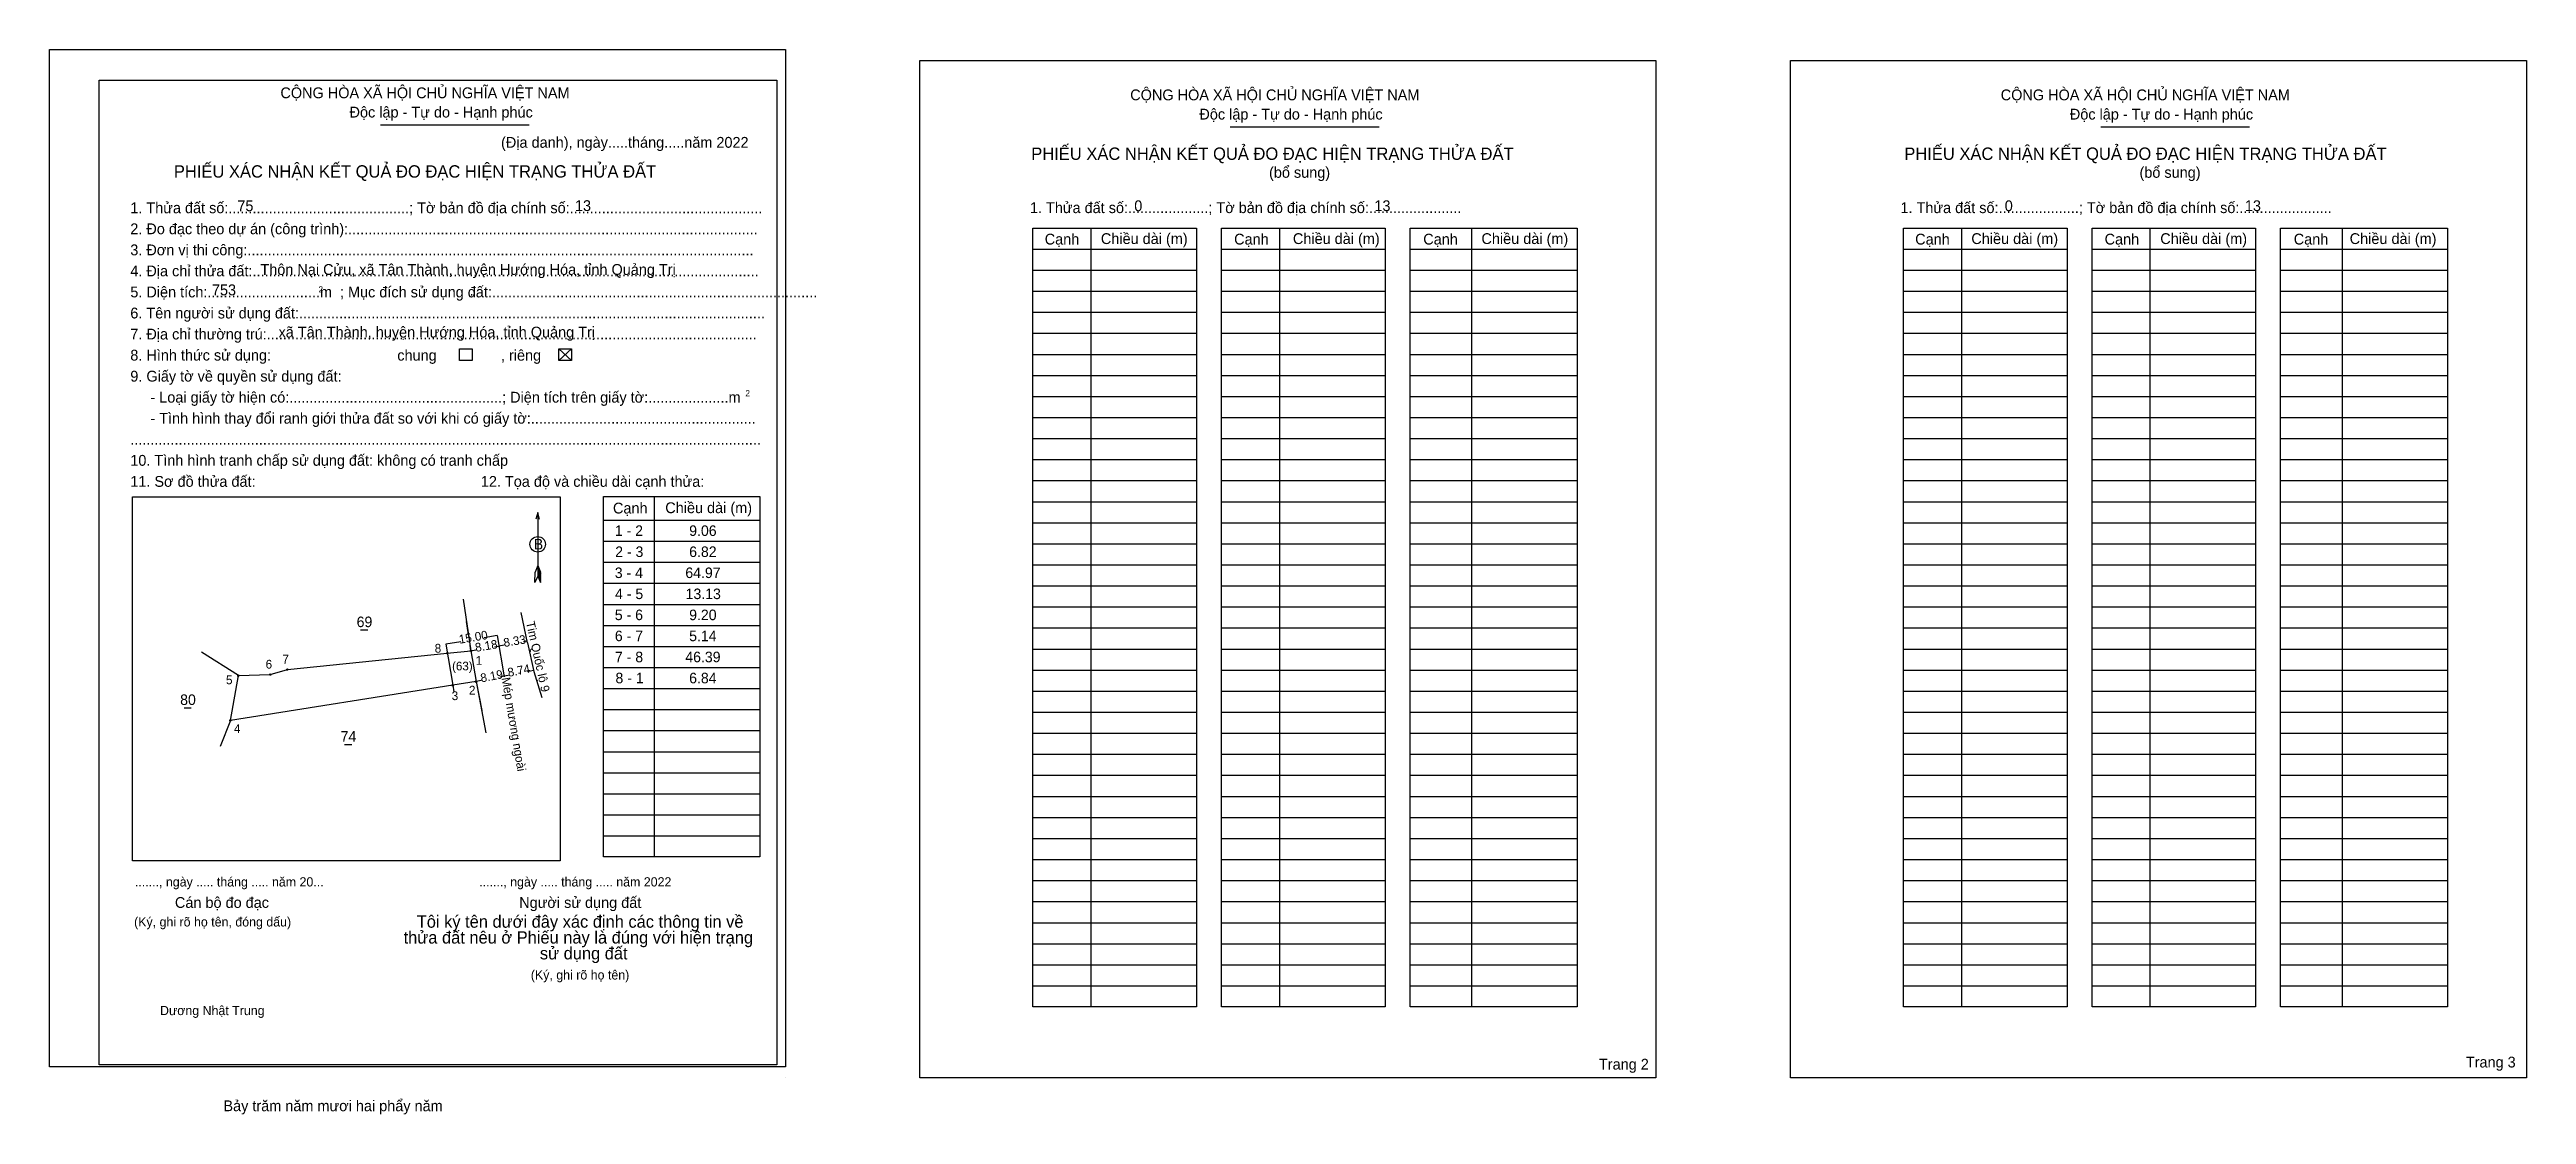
# Model space of a CAD drawing. Extents: x 540639 to 541354, y 1835670 to 1835978.
import ezdxf

# ---------------------------------------------------------------- set-up
doc = ezdxf.new("R2010")
doc.units = 0
for name, color, linetype in [('Level 1', 7, 'Continuous'), ('Level 10', 7, 'Continuous'), ('Level 11', 7, 'Continuous'), ('Level 2', 7, 'Continuous'), ('Level 23', 7, 'Continuous'), ('Level 27', 7, 'Continuous'), ('Level 3', 7, 'Continuous'), ('Level 36', 7, 'Continuous'), ('Level 48', 7, 'Continuous'), ('Level 5', 7, 'Continuous'), ('Level 50', 7, 'Continuous'), ('Level 52', 7, 'Continuous'), ('Level 6', 7, 'Continuous'), ('Level 63', 7, 'Continuous'), ('Level 9', 7, 'Continuous')]:
    doc.layers.add(name, color=color, linetype=linetype)

msp = doc.modelspace()

# ---------------------------------------------------------------- linework, layer by layer
at = {"layer": 'Level 1'}
for p, q in [((540639.12, 1835974.72), (540639.12, 1835974.72)), ((540890.33, 1835974.72), (540890.33, 1835974.72)), ((540734.62, 1835956.09), (540777.57, 1835956.09)), ((540979.87, 1835955.5), (541022.82, 1835955.5)), ((541231.09, 1835955.5), (541274.04, 1835955.5)), ((540922.94, 1835920.22), (540970.15, 1835920.22)), ((540939.65, 1835926.3), (540939.65, 1835701.41)), ((540977.35, 1835920.22), (541024.56, 1835920.22)), ((540994.07, 1835926.3), (540994.07, 1835701.41)), ((541031.77, 1835920.22), (541079.99, 1835920.22)), ((541049.5, 1835926.3), (541049.5, 1835701.41)), ((541174.15, 1835920.22), (541221.36, 1835920.22)), ((541190.87, 1835926.3), (541190.87, 1835701.41)), ((541228.57, 1835920.22), (541275.77, 1835920.22)), ((541245.28, 1835926.3), (541245.28, 1835701.41)), ((541282.98, 1835920.22), (541331.2, 1835920.22)), ((541300.71, 1835926.3), (541300.71, 1835701.41)), ((540922.94, 1835914.14), (540970.15, 1835914.14)), ((540977.35, 1835914.14), (541024.56, 1835914.14)), ((541031.77, 1835914.14), (541079.99, 1835914.14)), ((541174.15, 1835914.14), (541221.36, 1835914.14)), ((541228.57, 1835914.14), (541275.77, 1835914.14)), ((541282.98, 1835914.14), (541331.2, 1835914.14)), ((540922.94, 1835908.06), (540970.15, 1835908.06)), ((540977.35, 1835908.06), (541024.56, 1835908.06)), ((541031.77, 1835908.06), (541079.99, 1835908.06)), ((541174.15, 1835908.06), (541221.36, 1835908.06)), ((541228.57, 1835908.06), (541275.77, 1835908.06)), ((541282.98, 1835908.06), (541331.2, 1835908.06)), ((540922.94, 1835901.99), (540970.15, 1835901.99)), ((540977.35, 1835901.99), (541024.56, 1835901.99)), ((541031.77, 1835901.99), (541079.99, 1835901.99)), ((541174.15, 1835901.99), (541221.36, 1835901.99)), ((541228.57, 1835901.99), (541275.77, 1835901.99)), ((541282.98, 1835901.99), (541331.2, 1835901.99)), ((540922.94, 1835895.91), (540970.15, 1835895.91)), ((540977.35, 1835895.91), (541024.56, 1835895.91)), ((541031.77, 1835895.91), (541079.99, 1835895.91)), ((541174.15, 1835895.91), (541221.36, 1835895.91)), ((541228.57, 1835895.91), (541275.77, 1835895.91)), ((541282.98, 1835895.91), (541331.2, 1835895.91)), ((540786.1, 1835891.41), (540789.75, 1835888.01)), ((540786.1, 1835888.01), (540789.75, 1835891.41)), ((540922.94, 1835889.83), (540970.15, 1835889.83)), ((540977.35, 1835889.83), (541024.56, 1835889.83)), ((541031.77, 1835889.83), (541079.99, 1835889.83)), ((541174.15, 1835889.83), (541221.36, 1835889.83)), ((541228.57, 1835889.83), (541275.77, 1835889.83)), ((541282.98, 1835889.83), (541331.2, 1835889.83)), ((540922.94, 1835883.75), (540970.15, 1835883.75)), ((540922.94, 1835877.67), (540970.15, 1835877.67)), ((540977.35, 1835883.75), (541024.56, 1835883.75)), ((540977.35, 1835877.67), (541024.56, 1835877.67)), ((541031.77, 1835883.75), (541079.99, 1835883.75)), ((541031.77, 1835877.67), (541079.99, 1835877.67)), ((541174.15, 1835883.75), (541221.36, 1835883.75)), ((541174.15, 1835877.67), (541221.36, 1835877.67)), ((541228.57, 1835883.75), (541275.77, 1835883.75)), ((541228.57, 1835877.67), (541275.77, 1835877.67)), ((541282.98, 1835883.75), (541331.2, 1835883.75)), ((541282.98, 1835877.67), (541331.2, 1835877.67)), ((540922.94, 1835871.6), (540970.15, 1835871.6)), ((540977.35, 1835871.6), (541024.56, 1835871.6)), ((541031.77, 1835871.6), (541079.99, 1835871.6)), ((541174.15, 1835871.6), (541221.36, 1835871.6)), ((541228.57, 1835871.6), (541275.77, 1835871.6)), ((541282.98, 1835871.6), (541331.2, 1835871.6)), ((540922.94, 1835865.52), (540970.15, 1835865.52)), ((540977.35, 1835865.52), (541024.56, 1835865.52)), ((541031.77, 1835865.52), (541079.99, 1835865.52)), ((541174.15, 1835865.52), (541221.36, 1835865.52)), ((541228.57, 1835865.52), (541275.77, 1835865.52)), ((541282.98, 1835865.52), (541331.2, 1835865.52)), ((540922.94, 1835859.44), (540970.15, 1835859.44)), ((540977.35, 1835859.44), (541024.56, 1835859.44)), ((541031.77, 1835859.44), (541079.99, 1835859.44)), ((541174.15, 1835859.44), (541221.36, 1835859.44)), ((541228.57, 1835859.44), (541275.77, 1835859.44)), ((541282.98, 1835859.44), (541331.2, 1835859.44)), ((540663.04, 1835848.71), (540663.04, 1835848.71)), ((540813.58, 1835848.74), (540813.58, 1835744.71)), ((540922.94, 1835853.36), (540970.15, 1835853.36)), ((540977.35, 1835853.36), (541024.56, 1835853.36)), ((541031.77, 1835853.36), (541079.99, 1835853.36)), ((541174.15, 1835853.36), (541221.36, 1835853.36)), ((541228.57, 1835853.36), (541275.77, 1835853.36)), ((541282.98, 1835853.36), (541331.2, 1835853.36)), ((540780, 1835844.17), (540780, 1835825.78)), ((540798.99, 1835841.95), (540844.07, 1835841.95)), ((540922.94, 1835847.28), (540970.15, 1835847.28)), ((540977.35, 1835847.28), (541024.56, 1835847.28)), ((541031.77, 1835847.28), (541079.99, 1835847.28)), ((541174.15, 1835847.28), (541221.36, 1835847.28)), ((541228.57, 1835847.28), (541275.77, 1835847.28)), ((541282.98, 1835847.28), (541331.2, 1835847.28)), ((540798.99, 1835835.88), (540844.07, 1835835.88)), ((540922.94, 1835841.21), (540970.15, 1835841.21)), ((540922.94, 1835835.13), (540970.15, 1835835.13)), ((540977.35, 1835841.21), (541024.56, 1835841.21)), ((540977.35, 1835835.13), (541024.56, 1835835.13)), ((541031.77, 1835841.21), (541079.99, 1835841.21)), ((541031.77, 1835835.13), (541079.99, 1835835.13)), ((541174.15, 1835841.21), (541221.36, 1835841.21)), ((541174.15, 1835835.13), (541221.36, 1835835.13)), ((541228.57, 1835841.21), (541275.77, 1835841.21)), ((541228.57, 1835835.13), (541275.77, 1835835.13)), ((541282.98, 1835841.21), (541331.2, 1835841.21)), ((541282.98, 1835835.13), (541331.2, 1835835.13)), ((540780, 1835828.82), (540779.23, 1835826.95)), ((540780, 1835828.82), (540780.78, 1835826.95)), ((540780, 1835828.56), (540780.78, 1835826.67)), ((540780, 1835828.29), (540780.78, 1835826.41)), ((540780, 1835828.03), (540780.79, 1835826.14)), ((540780, 1835827.76), (540780.79, 1835825.86)), ((540780, 1835827.49), (540780.79, 1835825.59)), ((540780, 1835827.23), (540780.79, 1835825.31)), ((540798.99, 1835829.8), (540844.07, 1835829.8)), ((540922.94, 1835829.05), (540970.15, 1835829.05)), ((540977.35, 1835829.05), (541024.56, 1835829.05)), ((541031.77, 1835829.05), (541079.99, 1835829.05)), ((541174.15, 1835829.05), (541221.36, 1835829.05)), ((541228.57, 1835829.05), (541275.77, 1835829.05)), ((541282.98, 1835829.05), (541331.2, 1835829.05)), ((540779.19, 1835823.91), (540779.23, 1835826.95)), ((540780, 1835825.78), (540779.19, 1835823.91)), ((540780, 1835826.97), (540780.8, 1835825.04)), ((540780, 1835826.7), (540780.8, 1835824.77)), ((540780, 1835826.44), (540780.8, 1835824.49)), ((540780, 1835826.18), (540780.81, 1835824.23)), ((540780, 1835825.78), (540780.81, 1835823.91)), ((540780.81, 1835823.91), (540780.78, 1835826.95)), ((540798.99, 1835823.72), (540844.07, 1835823.72)), ((540922.94, 1835822.97), (540970.15, 1835822.97)), ((540977.35, 1835822.97), (541024.56, 1835822.97)), ((541031.77, 1835822.97), (541079.99, 1835822.97)), ((541174.15, 1835822.97), (541221.36, 1835822.97)), ((541228.57, 1835822.97), (541275.77, 1835822.97)), ((541282.98, 1835822.97), (541331.2, 1835822.97)), ((540798.99, 1835817.64), (540844.07, 1835817.64)), ((540922.94, 1835816.89), (540970.15, 1835816.89)), ((540977.35, 1835816.89), (541024.56, 1835816.89)), ((541031.77, 1835816.89), (541079.99, 1835816.89)), ((541174.15, 1835816.89), (541221.36, 1835816.89)), ((541228.57, 1835816.89), (541275.77, 1835816.89)), ((541282.98, 1835816.89), (541331.2, 1835816.89)), ((540798.99, 1835811.56), (540844.07, 1835811.56)), ((540922.94, 1835810.82), (540970.15, 1835810.82)), ((540977.35, 1835810.82), (541024.56, 1835810.82)), ((541031.77, 1835810.82), (541079.99, 1835810.82)), ((541174.15, 1835810.82), (541221.36, 1835810.82)), ((541228.57, 1835810.82), (541275.77, 1835810.82)), ((541282.98, 1835810.82), (541331.2, 1835810.82)), ((540798.99, 1835805.49), (540844.07, 1835805.49)), ((540798.99, 1835799.41), (540844.07, 1835799.41)), ((540922.94, 1835804.74), (540970.15, 1835804.74)), ((540922.94, 1835798.66), (540970.15, 1835798.66)), ((540977.35, 1835804.74), (541024.56, 1835804.74)), ((540977.35, 1835798.66), (541024.56, 1835798.66)), ((541031.77, 1835804.74), (541079.99, 1835804.74)), ((541031.77, 1835798.66), (541079.99, 1835798.66)), ((541174.15, 1835804.74), (541221.36, 1835804.74)), ((541174.15, 1835798.66), (541221.36, 1835798.66)), ((541228.57, 1835804.74), (541275.77, 1835804.74)), ((541228.57, 1835798.66), (541275.77, 1835798.66)), ((541282.98, 1835804.74), (541331.2, 1835804.74)), ((541282.98, 1835798.66), (541331.2, 1835798.66)), ((540798.99, 1835793.33), (540844.07, 1835793.33)), ((540922.94, 1835792.58), (540970.15, 1835792.58)), ((540977.35, 1835792.58), (541024.56, 1835792.58)), ((541031.77, 1835792.58), (541079.99, 1835792.58)), ((541174.15, 1835792.58), (541221.36, 1835792.58)), ((541228.57, 1835792.58), (541275.77, 1835792.58)), ((541282.98, 1835792.58), (541331.2, 1835792.58)), ((540798.99, 1835787.25), (540844.07, 1835787.25)), ((540922.94, 1835786.5), (540970.15, 1835786.5)), ((540977.35, 1835786.5), (541024.56, 1835786.5)), ((541031.77, 1835786.5), (541079.99, 1835786.5)), ((541174.15, 1835786.5), (541221.36, 1835786.5)), ((541228.57, 1835786.5), (541275.77, 1835786.5)), ((541282.98, 1835786.5), (541331.2, 1835786.5)), ((540798.99, 1835781.17), (540844.07, 1835781.17)), ((540922.94, 1835780.43), (540970.15, 1835780.43)), ((540977.35, 1835780.43), (541024.56, 1835780.43)), ((541031.77, 1835780.43), (541079.99, 1835780.43)), ((541174.15, 1835780.43), (541221.36, 1835780.43)), ((541228.57, 1835780.43), (541275.77, 1835780.43)), ((541282.98, 1835780.43), (541331.2, 1835780.43)), ((540798.99, 1835775.1), (540844.07, 1835775.1)), ((540922.94, 1835774.35), (540970.15, 1835774.35)), ((540977.35, 1835774.35), (541024.56, 1835774.35)), ((541031.77, 1835774.35), (541079.99, 1835774.35)), ((541174.15, 1835774.35), (541221.36, 1835774.35)), ((541228.57, 1835774.35), (541275.77, 1835774.35)), ((541282.98, 1835774.35), (541331.2, 1835774.35)), ((540798.99, 1835769.02), (540844.07, 1835769.02)), ((540798.99, 1835762.94), (540844.07, 1835762.94)), ((540922.94, 1835768.27), (540970.15, 1835768.27)), ((540977.35, 1835768.27), (541024.56, 1835768.27)), ((541031.77, 1835768.27), (541079.99, 1835768.27)), ((541174.15, 1835768.27), (541221.36, 1835768.27)), ((541228.57, 1835768.27), (541275.77, 1835768.27)), ((541282.98, 1835768.27), (541331.2, 1835768.27)), ((540798.99, 1835756.86), (540844.07, 1835756.86)), ((540922.94, 1835762.19), (540970.15, 1835762.19)), ((540922.94, 1835756.11), (540970.15, 1835756.11)), ((540977.35, 1835762.19), (541024.56, 1835762.19)), ((540977.35, 1835756.11), (541024.56, 1835756.11)), ((541031.77, 1835762.19), (541079.99, 1835762.19)), ((541031.77, 1835756.11), (541079.99, 1835756.11)), ((541174.15, 1835762.19), (541221.36, 1835762.19)), ((541174.15, 1835756.11), (541221.36, 1835756.11)), ((541228.57, 1835762.19), (541275.77, 1835762.19)), ((541228.57, 1835756.11), (541275.77, 1835756.11)), ((541282.98, 1835762.19), (541331.2, 1835762.19)), ((541282.98, 1835756.11), (541331.2, 1835756.11)), ((540798.99, 1835750.78), (540844.07, 1835750.78)), ((540922.94, 1835750.04), (540970.15, 1835750.04)), ((540977.35, 1835750.04), (541024.56, 1835750.04)), ((541031.77, 1835750.04), (541079.99, 1835750.04)), ((541174.15, 1835750.04), (541221.36, 1835750.04)), ((541228.57, 1835750.04), (541275.77, 1835750.04)), ((541282.98, 1835750.04), (541331.2, 1835750.04)), ((540786.5, 1835743.54), (540786.5, 1835743.54)), ((540922.94, 1835743.96), (540970.15, 1835743.96)), ((540977.35, 1835743.96), (541024.56, 1835743.96)), ((541031.77, 1835743.96), (541079.99, 1835743.96)), ((541174.15, 1835743.96), (541221.36, 1835743.96)), ((541228.57, 1835743.96), (541275.77, 1835743.96)), ((541282.98, 1835743.96), (541331.2, 1835743.96)), ((540922.94, 1835737.88), (540970.15, 1835737.88)), ((540977.35, 1835737.88), (541024.56, 1835737.88)), ((541031.77, 1835737.88), (541079.99, 1835737.88)), ((541174.15, 1835737.88), (541221.36, 1835737.88)), ((541228.57, 1835737.88), (541275.77, 1835737.88)), ((541282.98, 1835737.88), (541331.2, 1835737.88)), ((540922.94, 1835731.8), (540970.15, 1835731.8)), ((540977.35, 1835731.8), (541024.56, 1835731.8)), ((541031.77, 1835731.8), (541079.99, 1835731.8)), ((541174.15, 1835731.8), (541221.36, 1835731.8)), ((541228.57, 1835731.8), (541275.77, 1835731.8)), ((541282.98, 1835731.8), (541331.2, 1835731.8)), ((540922.94, 1835725.72), (540970.15, 1835725.72)), ((540977.35, 1835725.72), (541024.56, 1835725.72)), ((541031.77, 1835725.72), (541079.99, 1835725.72)), ((541174.15, 1835725.72), (541221.36, 1835725.72)), ((541228.57, 1835725.72), (541275.77, 1835725.72)), ((541282.98, 1835725.72), (541331.2, 1835725.72)), ((540922.94, 1835719.65), (540970.15, 1835719.65)), ((540922.94, 1835713.57), (540970.15, 1835713.57)), ((540977.35, 1835719.65), (541024.56, 1835719.65)), ((540977.35, 1835713.57), (541024.56, 1835713.57)), ((541031.77, 1835719.65), (541079.99, 1835719.65)), ((541031.77, 1835713.57), (541079.99, 1835713.57)), ((541174.15, 1835719.65), (541221.36, 1835719.65)), ((541174.15, 1835713.57), (541221.36, 1835713.57)), ((541228.57, 1835719.65), (541275.77, 1835719.65)), ((541228.57, 1835713.57), (541275.77, 1835713.57)), ((541282.98, 1835719.65), (541331.2, 1835719.65)), ((541282.98, 1835713.57), (541331.2, 1835713.57)), ((540922.94, 1835707.49), (540970.15, 1835707.49)), ((540977.35, 1835707.49), (541024.56, 1835707.49)), ((541031.77, 1835707.49), (541079.99, 1835707.49)), ((541174.15, 1835707.49), (541221.36, 1835707.49)), ((541228.57, 1835707.49), (541275.77, 1835707.49)), ((541282.98, 1835707.49), (541331.2, 1835707.49)), ((540851.52, 1835680.95), (540851.52, 1835680.95)), ((541102.73, 1835680.95), (541102.73, 1835680.95))]:
    msp.add_line(p, q, dxfattribs=at)
for points in [[(540922.94, 1835926.3), (540970.15, 1835926.3), (540970.15, 1835701.41), (540922.94, 1835701.41)], [(540977.35, 1835926.3), (541024.56, 1835926.3), (541024.56, 1835701.41), (540977.35, 1835701.41)], [(541031.77, 1835926.3), (541079.99, 1835926.3), (541079.99, 1835701.41), (541031.77, 1835701.41)], [(541174.15, 1835926.3), (541221.36, 1835926.3), (541221.36, 1835701.41), (541174.15, 1835701.41)], [(541228.57, 1835926.3), (541275.77, 1835926.3), (541275.77, 1835701.41), (541228.57, 1835701.41)], [(541282.98, 1835926.3), (541331.2, 1835926.3), (541331.2, 1835701.41), (541282.98, 1835701.41)], [(540663.04, 1835848.71), (540786.5, 1835848.71), (540786.5, 1835743.54), (540663.04, 1835743.54)], [(540798.99, 1835848.74), (540844.07, 1835848.74), (540844.07, 1835744.71), (540798.99, 1835744.71)]]:
    msp.add_lwpolyline(points, close=True, dxfattribs=at)
msp.add_lwpolyline([(540780.52, 1835842.21), (540780, 1835844.17), (540779.47, 1835842.21)], dxfattribs=at)
msp.add_circle((540780, 1835834.98), 2.24, dxfattribs=at)
at = {"layer": 'Level 10'}
msp.add_line((540768.26, 1835808.61), (540770.29, 1835796.68), dxfattribs=at)
msp.add_lwpolyline([(540760.71, 1835804.25), (540762.22, 1835795.32), (540755.49, 1835794.26), (540691.31, 1835784.13), (540693.64, 1835797.05), (540702.83, 1835797.36), (540707.76, 1835798.82), (540753.91, 1835803.55)], close=True, dxfattribs=at)
at = {"layer": 'Level 11'}
for centre in [(540707.76, 1835798.82), (540753.91, 1835803.55), (540760.71, 1835804.25), (540760.71, 1835804.25), (540693.64, 1835797.05), (540702.83, 1835797.36), (540755.49, 1835794.26), (540762.22, 1835795.32), (540691.31, 1835784.13)]:
    msp.add_circle(centre, 0.203, dxfattribs=at)
at = {"layer": 'Level 2'}
for points in [[(540639.12, 1835977.86), (540851.52, 1835977.86), (540851.52, 1835684.09), (540639.12, 1835684.09)], [(540890.33, 1835974.72), (541102.73, 1835974.72), (541102.73, 1835680.95), (540890.33, 1835680.95)], [(541141.55, 1835974.72), (541353.94, 1835974.72), (541353.94, 1835680.95), (541141.55, 1835680.95)]]:
    msp.add_lwpolyline(points, close=True, dxfattribs=at)
at = {"layer": 'Level 23'}
msp.add_lwpolyline([(540758.47, 1835819.1), (540760.71, 1835804.25), (540762.22, 1835795.32), (540765.08, 1835780.59)], dxfattribs=at)
at = {"layer": 'Level 27'}
for p, q in [((540760.02, 1835808.86), (540759.44, 1835812.68)), ((540760.71, 1835804.25), (540760.47, 1835805.87)), ((540693.64, 1835797.05), (540683, 1835803.88)), ((540762.22, 1835795.32), (540763.84, 1835786.95)), ((540691.31, 1835784.13), (540688.4, 1835776.64))]:
    msp.add_line(p, q, dxfattribs=at)
at = {"layer": 'Level 3'}
msp.add_lwpolyline([(540653.48, 1835969.05), (540848.99, 1835969.05), (540848.99, 1835684.63), (540653.48, 1835684.63)], close=True, dxfattribs=at)
at = {"layer": 'Level 5'}
for p, q in [((540777.06, 1835806.56), (540775.25, 1835815.32)), ((540757.85, 1835806.84), (540753.48, 1835806.1)), ((540768.26, 1835808.61), (540764.54, 1835807.98)), ((540770.29, 1835805.87), (540768.77, 1835805.61)), ((540776.99, 1835807), (540775.88, 1835806.81)), ((540777.06, 1835806.56), (540778.88, 1835798.27)), ((540760.71, 1835804.25), (540762.16, 1835804.49)), ((540767.54, 1835805.41), (540768.77, 1835805.61)), ((540763.72, 1835795.61), (540762.22, 1835795.32)), ((540770.26, 1835796.88), (540769.06, 1835796.65)), ((540771.54, 1835797.13), (540770.26, 1835796.88)), ((540774.74, 1835797.75), (540774.46, 1835797.69)), ((540778.83, 1835798.54), (540777.04, 1835798.19)), ((540778.88, 1835798.27), (540781.18, 1835790.78))]:
    msp.add_line(p, q, dxfattribs=at)
at = {"layer": 'Level 50'}
for points in [[(540757.4, 1835891.41), (540761.05, 1835891.41), (540761.05, 1835888.01), (540757.4, 1835888.01)], [(540786.1, 1835891.41), (540789.75, 1835891.41), (540789.75, 1835888.01), (540786.1, 1835888.01)]]:
    msp.add_lwpolyline(points, close=True, dxfattribs=at)
msp.add_lwpolyline([(540753.48, 1835806.1), (540755.49, 1835794.26), (540755.81, 1835792.36)], dxfattribs=at)
at = {"layer": 'Level 63'}
for p, q in [((540728.86, 1835810.26), (540730.95, 1835810.26)), ((540677.94, 1835787.78), (540680.04, 1835787.78)), ((540724.24, 1835777.19), (540726.34, 1835777.19))]:
    msp.add_line(p, q, dxfattribs=at)

# ---------------------------------------------------------------- texts
at = {"layer": 'Level 1'}
for s, height, p in [('CỘNG HÒA XÃ HỘI CHỦ NGHĨA VIỆT NAM', 3.1199, (540705.75, 1835963.79)), ('CỘNG HÒA XÃ HỘI CHỦ NGHĨA VIỆT NAM', 3.1199, (540951, 1835963.2)), ('CỘNG HÒA XÃ HỘI CHỦ NGHĨA VIỆT NAM', 3.1199, (541202.22, 1835963.2)), ('Độc lập - Tự do - Hạnh phúc', 3.1199, (540725.7, 1835958.22)), ('Độc lập - Tự do - Hạnh phúc', 3.1199, (540970.96, 1835957.63)), ('Độc lập - Tự do - Hạnh phúc', 3.1199, (541222.17, 1835957.63)), ('(Địa danh), ngày.....tháng.....năm 2022', 3.1199, (540769.42, 1835949.49)), ('PHIẾU XÁC NHẬN KẾT QUẢ ĐO ĐẠC HIỆN TRẠNG THỬA ĐẤT', 3.5659, (540922.44, 1835945.99)), ('PHIẾU XÁC NHẬN KẾT QUẢ ĐO ĐẠC HIỆN TRẠNG THỬA ĐẤT', 3.5659, (541174.39, 1835945.99)), ('PHIẾU XÁC NHẬN KẾT QUẢ ĐO ĐẠC HIỆN TRẠNG THỬA ĐẤT', 3.5659, (540675, 1835940.87)), ('(bổ sung)', 3.12, (540991.06, 1835940.82)), ('(bổ sung)', 3.12, (541242.27, 1835940.82)), ('2. Đo đạc theo dự án (công trình):......................................................................................................', 3.11986, (540662.43, 1835924.52)), ('1. Thửa đất số:.............................................; Tờ bản đồ địa chính số:................................................', 3.11986, (540662.43, 1835930.59)), ('1. Thửa đất số:....................; Tờ bản đồ địa chính số:.......................', 3.1199, (540922.06, 1835930.62)), ('1. Thửa đất số:....................; Tờ bản đồ địa chính số:.......................', 3.1199, (541173.28, 1835930.62)), ('3. Đơn vị thi công:..............................................................................................................................', 3.11986, (540662.43, 1835918.44)), ('Cạnh', 3.12, (540926.32, 1835921.54)), ('Chiều dài (m)', 3.1199, (540942.53, 1835921.69)), ('Cạnh', 3.12, (540980.99, 1835921.54)), ('Chiều dài (m)', 3.1199, (540997.95, 1835921.69)), ('Cạnh', 3.12, (541035.57, 1835921.54)), ('Chiều dài (m)', 3.1199, (541052.36, 1835921.69)), ('Cạnh', 3.12, (541177.53, 1835921.54)), ('Chiều dài (m)', 3.1199, (541193.74, 1835921.69)), ('Cạnh', 3.12, (541232.2, 1835921.54)), ('Chiều dài (m)', 3.1199, (541248.27, 1835921.69)), ('Cạnh', 3.12, (541286.78, 1835921.54)), ('Chiều dài (m)', 3.1199, (541302.93, 1835921.69)), ('4. Địa chỉ thửa đất:..............................................................................................................................', 3.11986, (540662.43, 1835912.36)), ('5. Diện tích:............................m  ; Mục đích sử dụng đất:.................................................................................', 3.11986, (540662.43, 1835906.28)), ('2', 1.78, (540716.73, 1835907.7)), ('6. Tên người sử dụng đất:....................................................................................................................', 3.11986, (540662.43, 1835900.2)), ('7. Địa chỉ thường trú:..........................................................................................................................', 3.11986, (540662.43, 1835894.13)), ('9. Giấy tờ về quyền sử dụng đất:', 3.1199, (540662.43, 1835881.97)), ('chung                , riêng', 3.1199, (540739.48, 1835888.02)), ('     - Loại giấy tờ hiện có:.....................................................; Diện tích trên giấy tờ:....................m', 3.11986, (540662.43, 1835875.89)), ('2', 1.78, (540839.94, 1835877.72)), ('     - Tình hình thay đổi ranh giới thửa đất so với khi có giấy tờ:........................................................', 3.11986, (540662.43, 1835869.81)), ('.............................................................................................................................................................', 3.11986, (540662.43, 1835863.74)), ('10. Tình hình tranh chấp sử dụng đất: không có tranh chấp', 3.1199, (540662.43, 1835857.66)), ('11. Sơ đồ thửa đất:', 3.1199, (540662.43, 1835851.58)), ('12. Tọa độ và chiều dài cạnh thửa:', 3.1199, (540763.59, 1835851.58)), ('Cạnh', 3.12, (540801.73, 1835843.88)), ('Chiều dài (m)', 3.1199, (540816.82, 1835843.98)), ('B', 3.04, (540778.88, 1835833.5)), ('......., ngày ..... tháng ..... năm 20...', 2.6743, (540663.76, 1835736.17)), ('......., ngày ..... tháng ..... năm 2022', 2.6743, (540763.12, 1835736.17)), ('(Ký, ghi rõ họ tên, đóng dấu)', 2.6743, (540663.52, 1835724.62)), ('Cán bộ đo đạc', 3.1199, (540675.31, 1835729.99)), ('Tôi ký tên dưới đây xác định các thông tin về', 3.5453, (540745.09, 1835724.27)), ('Người sử dụng đất', 3.1199, (540774.67, 1835729.99)), ('thửa đất nêu ở Phiếu này là đúng với hiện trạng', 3.5453, (540741.3, 1835719.69)), ('sử dụng đất', 3.5453, (540780.63, 1835715.12)), ('(Ký, ghi rõ họ tên)', 2.6743, (540778.01, 1835709.31)), ('Dương Nhật Trung', 2.6743, (540671, 1835699.03)), ('Trang 2', 3.12, (541086.28, 1835683.3)), ('Trang 3', 3.12, (541336.45, 1835683.91))]:
    msp.add_text(s, height=height, dxfattribs=at).set_placement(p)
at = {"layer": 'Level 36'}
for s, p in [('69', (540727.75, 1835811.07)), ('80', (540676.82, 1835788.59)), ('74', (540723.13, 1835778))]:
    msp.add_text(s, height=3.039, dxfattribs=at).set_placement(p)
at = {"layer": 'Level 48'}
msp.add_text('8. Hình thức sử dụng:', height=3.12, dxfattribs=at).set_placement((540662.43, 1835888.05))
at = {"layer": 'Level 5'}
for s, rotation, p in [('Tim Quốc lộ 9', 282.41319, (540776.62, 1835812.45)), ('15.00', 9.63229, (540757.49, 1835806.26)), ('8.18', 9.59753, (540762.16, 1835803.91)), ('8.33', 9.59753, (540770.34, 1835805.31)), ('8.19', 10.97224, (540763.74, 1835795.09)), ('8.74', 10.97224, (540771.58, 1835796.7)), ('Mép mương ngoài', 279.6323, (540769.57, 1835796.36))]:
    msp.add_text(s, height=2.5, rotation=rotation, dxfattribs=at).set_placement(p)
msp.add_text('(63)', height=2.5, dxfattribs=at).set_placement((540755.29, 1835798.58))
at = {"layer": 'Level 52'}
for s, p in [('2 - 3', (540802.36, 1835831.32)), ('1 - 2', (540802.26, 1835837.4)), ('9.06', (540823.72, 1835837.4)), ('6.82', (540823.72, 1835831.32)), ('3 - 4', (540802.25, 1835825.24)), ('64.97', (540822.61, 1835825.24)), ('4 - 5', (540802.32, 1835819.16)), ('13.13', (540822.69, 1835819.16)), ('5 - 6', (540802.26, 1835813.08)), ('9.20', (540823.71, 1835813.08)), ('6 - 7', (540802.27, 1835807.01)), ('5.14', (540823.71, 1835807.01)), ('7 - 8', (540802.3, 1835800.93)), ('46.39', (540822.6, 1835800.93)), ('8 - 1', (540802.45, 1835794.85)), ('6.84', (540823.71, 1835794.85))]:
    msp.add_text(s, height=3.039, dxfattribs=at).set_placement(p)
at = {"layer": 'Level 6'}
for s, p in [('13', (540790.76, 1835931.22)), ('75', (540693.33, 1835931.17)), ('0', (540952.17, 1835931.17)), ('13', (541021.47, 1835931.19)), ('0', (541203.38, 1835931.17)), ('13', (541272.68, 1835931.19)), ('Thôn Nại Cửu, xã Tân Thành, huyện Hướng Hóa, tỉnh Quảng Trị', (540699.98, 1835912.78)), ('753', (540685.99, 1835906.89)), ('.', (540760.33, 1835906.77)), (' xã Tân Thành, huyện Hướng Hóa, tỉnh Quảng Trị', (540704.05, 1835894.7)), ('Bảy trăm năm mươi hai phẩy năm', (540689.31, 1835671.28))]:
    msp.add_text(s, height=3.12, dxfattribs=at).set_placement(p)
at = {"layer": 'Level 9'}
for s, p in [('8', (540750.27, 1835803.7)), ('6', (540701.48, 1835799.09)), ('7', (540706.32, 1835800.54)), ('1', (540762.11, 1835800.18)), ('5', (540690.04, 1835794.57)), ('3', (540755.18, 1835789.99)), ('2', (540760.16, 1835791.59)), ('4', (540692.35, 1835780.5))]:
    msp.add_text(s, height=2.53, dxfattribs=at).set_placement(p)

doc.saveas('drawing.dxf')
